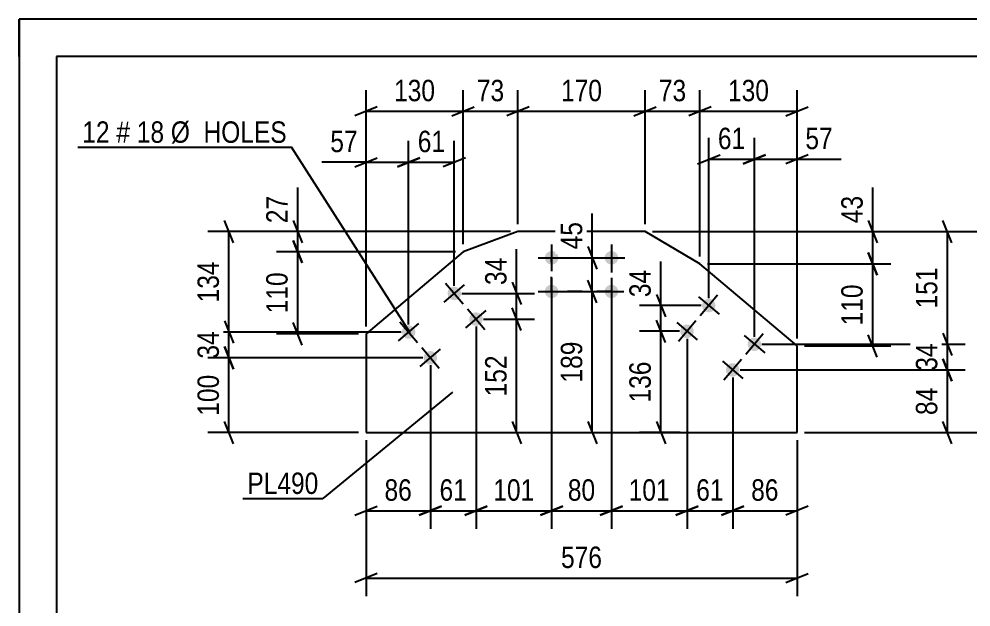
# Model space of a CAD drawing. Header units: millimetres. Extents: x 0 to 420, y 0 to 297.
# Drawn here: x 0 to 127.3, y 218.4 to 297 of the extents above; entities that cross this region are included whole.
import ezdxf

# ---------------------------------------------------------------- set-up
doc = ezdxf.new("R2010")
doc.units = ezdxf.units.MM
doc.linetypes.add('DXK_LINE_DOT2', pattern=[3.9198, 1.9599, -1.9599])
doc.styles.add('Arial Narrow', font='ARIALN.TTF', dxfattribs={"height": 0.2})

# ---------------------------------------------------------------- blocks, each defined once
blk = doc.blocks.new('Unknown-570345577-1114')
at = {"color": 5, "linetype": 'Continuous'}
for p, q in [((420, 297), (0, 297)), ((0, 297), (0, 0)), ((0, 292), (0, 297)), ((415, 292), (5, 292)), ((5, 292), (5, 5))]:
    blk.add_line(p, q, dxfattribs=at)
blk = doc.blocks.new('Bolt-570345577-3817 - 3778')
at = {"linetype": 'Continuous'}
for points in [[(72.13, 265.07), (72.11, 264.89), (72.05, 264.71), (71.96, 264.54), (71.83, 264.4), (71.68, 264.29), (71.51, 264.22), (71.32, 264.18), (71.14, 264.18), (70.95, 264.22), (70.78, 264.29), (70.63, 264.4), (70.5, 264.54), (70.41, 264.71), (70.35, 264.89), (70.33, 265.07), (70.35, 265.26), (70.41, 265.44), (70.5, 265.6), (70.63, 265.74), (70.78, 265.85), (70.95, 265.93), (71.14, 265.97), (71.32, 265.97), (71.51, 265.93), (71.68, 265.85), (71.83, 265.74), (71.96, 265.6), (72.05, 265.44), (72.11, 265.26)], [(80.13, 265.07), (80.11, 264.89), (80.05, 264.71), (79.96, 264.54), (79.83, 264.4), (79.68, 264.29), (79.51, 264.22), (79.32, 264.18), (79.14, 264.18), (78.95, 264.22), (78.78, 264.29), (78.63, 264.4), (78.5, 264.54), (78.41, 264.71), (78.35, 264.89), (78.33, 265.07), (78.35, 265.26), (78.41, 265.44), (78.5, 265.6), (78.63, 265.74), (78.78, 265.85), (78.95, 265.93), (79.14, 265.97), (79.32, 265.97), (79.51, 265.93), (79.68, 265.85), (79.83, 265.74), (79.96, 265.6), (80.05, 265.44), (80.11, 265.26)], [(72.13, 260.57), (72.11, 260.39), (72.05, 260.21), (71.96, 260.04), (71.83, 259.9), (71.68, 259.79), (71.51, 259.72), (71.32, 259.68), (71.14, 259.68), (70.95, 259.72), (70.78, 259.79), (70.63, 259.9), (70.5, 260.04), (70.41, 260.21), (70.35, 260.39), (70.33, 260.57), (70.35, 260.76), (70.41, 260.94), (70.5, 261.1), (70.63, 261.24), (70.78, 261.35), (70.95, 261.43), (71.14, 261.47), (71.32, 261.47), (71.51, 261.43), (71.68, 261.35), (71.83, 261.24), (71.96, 261.1), (72.05, 260.94), (72.11, 260.76)], [(80.13, 260.57), (80.11, 260.39), (80.05, 260.21), (79.96, 260.04), (79.83, 259.9), (79.68, 259.79), (79.51, 259.72), (79.32, 259.68), (79.14, 259.68), (78.95, 259.72), (78.78, 259.79), (78.63, 259.9), (78.5, 260.04), (78.41, 260.21), (78.35, 260.39), (78.33, 260.57), (78.35, 260.76), (78.41, 260.94), (78.5, 261.1), (78.63, 261.24), (78.78, 261.35), (78.95, 261.43), (79.14, 261.47), (79.32, 261.47), (79.51, 261.43), (79.68, 261.35), (79.83, 261.24), (79.96, 261.1), (80.05, 260.94), (80.11, 260.76)]]:
    blk.add_hatch(color=1, dxfattribs=at).paths.add_polyline_path(points)
at = {"color": 1, "linetype": 'Continuous'}
for p, q in [((71.23, 266.87), (71.23, 263.27)), ((79.23, 266.87), (79.23, 263.27)), ((69.43, 265.07), (73.03, 265.07)), ((77.43, 265.07), (81.03, 265.07)), ((71.23, 262.37), (71.23, 258.77)), ((79.23, 262.37), (79.23, 258.77)), ((69.43, 260.57), (73.03, 260.57)), ((77.43, 260.57), (81.03, 260.57))]:
    blk.add_line(p, q, dxfattribs=at)
blk = doc.blocks.new('Bolt-570345577-3812 - 3778')
at = {"linetype": 'Continuous'}
for points in [[(58.79, 259.62), (58.64, 259.51), (58.47, 259.44), (58.28, 259.41), (58.09, 259.41), (57.91, 259.46), (57.74, 259.54), (57.59, 259.66), (57.47, 259.8), (57.38, 259.96), (57.33, 260.15), (57.31, 260.33), (57.34, 260.52), (57.4, 260.7), (57.5, 260.86), (57.63, 260.99), (57.79, 261.1), (57.96, 261.17), (58.15, 261.2), (58.34, 261.2), (58.52, 261.15), (58.69, 261.07), (58.84, 260.96), (58.96, 260.81), (59.05, 260.65), (59.1, 260.47), (59.11, 260.28), (59.09, 260.09), (59.02, 259.91), (58.93, 259.75)], [(61.7, 256.18), (61.55, 256.08), (61.37, 256.01), (61.19, 255.97), (61, 255.98), (60.82, 256.02), (60.65, 256.1), (60.5, 256.22), (60.38, 256.36), (60.29, 256.53), (60.23, 256.71), (60.22, 256.9), (60.25, 257.08), (60.31, 257.26), (60.41, 257.42), (60.54, 257.56), (60.69, 257.66), (60.87, 257.73), (61.05, 257.77), (61.24, 257.76), (61.42, 257.72), (61.59, 257.64), (61.74, 257.52), (61.86, 257.38), (61.95, 257.21), (62.01, 257.03), (62.02, 256.84), (61.99, 256.66), (61.93, 256.48), (61.83, 256.32)], [(52.69, 254.45), (52.53, 254.35), (52.36, 254.27), (52.17, 254.24), (51.98, 254.25), (51.8, 254.29), (51.63, 254.37), (51.48, 254.49), (51.36, 254.63), (51.27, 254.8), (51.22, 254.98), (51.21, 255.17), (51.23, 255.35), (51.3, 255.53), (51.39, 255.69), (51.53, 255.83), (51.68, 255.93), (51.85, 256), (52.04, 256.04), (52.23, 256.03), (52.41, 255.99), (52.58, 255.9), (52.73, 255.79), (52.85, 255.64), (52.94, 255.48), (52.99, 255.3), (53.01, 255.11), (52.98, 254.92), (52.92, 254.75), (52.82, 254.59)], [(55.59, 251.02), (55.44, 250.91), (55.26, 250.84), (55.08, 250.81), (54.89, 250.81), (54.71, 250.86), (54.54, 250.94), (54.39, 251.05), (54.27, 251.2), (54.18, 251.36), (54.13, 251.54), (54.11, 251.73), (54.14, 251.92), (54.2, 252.09), (54.3, 252.25), (54.43, 252.39), (54.59, 252.5), (54.76, 252.57), (54.95, 252.6), (55.13, 252.59), (55.32, 252.55), (55.49, 252.47), (55.64, 252.35), (55.76, 252.21), (55.85, 252.04), (55.9, 251.86), (55.91, 251.67), (55.89, 251.49), (55.82, 251.31), (55.72, 251.15)]]:
    blk.add_hatch(color=1, dxfattribs=at).paths.add_polyline_path(points)
at = {"color": 1, "linetype": 'Continuous'}
for p, q in [((56.84, 259.14), (59.59, 261.47)), ((57.05, 261.68), (59.38, 258.93)), ((59.75, 255.71), (62.49, 258.03)), ((59.96, 258.24), (62.28, 255.5)), ((50.73, 253.98), (53.48, 256.3)), ((50.94, 256.51), (53.27, 253.76)), ((53.64, 250.54), (56.39, 252.87)), ((53.85, 253.08), (56.18, 250.33))]:
    blk.add_line(p, q, dxfattribs=at)
blk = doc.blocks.new('Bolt-570345577-3822 - 3778')
at = {"linetype": 'Continuous'}
for points in [[(92.93, 258.1, -1), (91.56, 259.26, -1)], [(90.03, 254.66, -1), (88.65, 255.83, -1)], [(99.04, 252.93, -1), (97.67, 254.09, -1)], [(96.13, 249.5, -1), (94.76, 250.66, -1)]]:
    blk.add_hatch(color=1, dxfattribs=at).paths.add_polyline_path(points)
at = {"color": 1, "linetype": 'Continuous'}
for p, q in [((90.87, 259.84), (93.62, 257.52)), ((93.41, 260.06), (91.08, 257.31)), ((87.97, 256.41), (90.71, 254.08)), ((90.5, 256.62), (88.18, 253.87)), ((96.98, 254.68), (99.73, 252.35)), ((99.52, 254.89), (97.19, 252.14)), ((94.07, 251.24), (96.82, 248.92)), ((96.61, 251.45), (94.28, 248.7))]:
    blk.add_line(p, q, dxfattribs=at)
blk = doc.blocks.new('Part-570345577-3827 - 3778')
at = {"color": 2, "linetype": 'Continuous'}
for p, q in [((66.73, 268.57), (59.39, 265.88)), ((83.73, 268.57), (66.73, 268.57)), ((91.07, 264.26), (83.73, 268.57)), ((59.39, 265.88), (46.41, 254.9)), ((104.05, 253.28), (91.07, 264.26)), ((46.41, 254.9), (46.41, 241.69)), ((104.05, 241.69), (104.05, 253.28)), ((46.41, 241.69), (104.05, 241.69))]:
    blk.add_line(p, q, dxfattribs=at)
blk = doc.blocks.new('Rectangle-570345577-15682 - 3778')
at = {"color": 1, "linetype": 'DXK_LINE_DOT2'}
blk.add_lwpolyline([(71.23, 265.07), (79.23, 265.07), (79.23, 260.57), (71.23, 260.57), (71.23, 265.07)], close=True, dxfattribs=at)
blk = doc.blocks.new('StraightDimension-570345577-15543 - 3778')
at = {"color": 7, "linetype": 'Continuous'}
for p, q in [((124.76, 267.07), (123.56, 270.07)), ((84.73, 268.57), (126.56, 268.57)), ((124.16, 253.51), (124.16, 268.57)), ((123.56, 255.01), (124.76, 252.01)), ((99.35, 253.51), (126.56, 253.51))]:
    blk.add_line(p, q, dxfattribs=at)
at = {"color": 0}
blk.add_wipeout([(123.41, 264.39), (119.21, 264.39), (119.21, 257.7), (123.41, 257.7)], dxfattribs=at)
at = {"color": 3, "style": 'Arial Narrow'}
blk.add_text('151', height=2.863, rotation=90.0002, dxfattribs=at).set_placement((122.81, 258.3))
blk = doc.blocks.new('StraightDimension-570345577-15415 - 3778')
at = {"color": 7, "linetype": 'Continuous'}
for p, q in [((36.67, 267.38), (37.87, 264.38)), ((58.39, 265.88), (34.42, 265.88)), ((37.27, 254.9), (37.27, 265.88)), ((37.87, 253.4), (36.67, 256.4)), ((45.41, 254.9), (34.42, 254.9))]:
    blk.add_line(p, q, dxfattribs=at)
at = {"color": 0}
blk.add_wipeout([(36.52, 263.74), (32.32, 263.74), (32.32, 257.05), (36.52, 257.05)], dxfattribs=at)
at = {"color": 3, "style": 'Arial Narrow'}
blk.add_text('110', height=2.863, rotation=90.0002, dxfattribs=at).set_placement((35.92, 257.65))
blk = doc.blocks.new('StraightDimension-570345577-15717 - 3778')
at = {"color": 7, "linetype": 'Continuous'}
for p, q in [((76.67, 265.07), (76.67, 270.98)), ((76.67, 265.07), (76.67, 270.98)), ((76.07, 266.57), (77.27, 263.57)), ((72.23, 265.07), (79.07, 265.07)), ((76.67, 260.57), (76.67, 265.07)), ((77.27, 259.07), (76.07, 262.07)), ((72.23, 260.57), (79.07, 260.57))]:
    blk.add_line(p, q, dxfattribs=at)
at = {"color": 0}
blk.add_wipeout([(75.92, 270.45), (71.72, 270.45), (71.72, 265.6), (75.92, 265.6)], dxfattribs=at)
at = {"color": 3, "style": 'Arial Narrow'}
blk.add_text('45', height=2.863, rotation=90.0002, dxfattribs=at).set_placement((75.32, 266.2))
blk = doc.blocks.new('StraightDimension-570345577-15454 - 3778')
at = {"color": 7, "linetype": 'Continuous'}
for p, q in [((28.68, 267.07), (27.48, 270.07)), ((65.73, 268.57), (25.23, 268.57)), ((28.08, 255.14), (28.08, 268.57)), ((27.48, 256.64), (28.68, 253.64)), ((51.11, 255.14), (25.23, 255.14))]:
    blk.add_line(p, q, dxfattribs=at)
at = {"color": 0}
blk.add_wipeout([(27.33, 265.2), (23.13, 265.2), (23.13, 258.51), (27.33, 258.51)], dxfattribs=at)
at = {"color": 3, "style": 'Arial Narrow'}
blk.add_text('134', height=2.863, rotation=90.0002, dxfattribs=at).set_placement((26.73, 259.11))
blk = doc.blocks.new('StraightDimension-570345577-15635 - 3778')
at = {"color": 7, "linetype": 'Continuous'}
for p, q in [((61.12, 255.87), (61.12, 228.84)), ((55.01, 250.7), (55.01, 228.84)), ((53.51, 230.64), (56.51, 231.84)), ((62.62, 231.84), (59.62, 230.64)), ((55.01, 231.24), (61.12, 231.24))]:
    blk.add_line(p, q, dxfattribs=at)
at = {"color": 0}
blk.add_wipeout([(60.49, 231.99), (60.49, 236.19), (55.64, 236.19), (55.64, 231.99)], dxfattribs=at)
at = {"color": 3, "style": 'Arial Narrow'}
blk.add_text('61', height=2.863, dxfattribs=at).set_placement((56.24, 232.59))
blk = doc.blocks.new('StraightDimension-570345577-15694 - 3778')
at = {"color": 7, "linetype": 'Continuous'}
for p, q in [((67.15, 255.37), (65.95, 258.37)), ((62.12, 256.87), (68.95, 256.87)), ((66.55, 241.69), (66.55, 256.87)), ((65.95, 243.19), (67.15, 240.19)), ((62.12, 241.69), (68.95, 241.69))]:
    blk.add_line(p, q, dxfattribs=at)
at = {"color": 0}
blk.add_wipeout([(65.8, 252.62), (61.6, 252.62), (61.6, 245.94), (65.8, 245.94)], dxfattribs=at)
at = {"color": 3, "style": 'Arial Narrow'}
blk.add_text('152', height=2.863, rotation=90.0002, dxfattribs=at).set_placement((65.2, 246.54))
blk = doc.blocks.new('StraightDimension-570345577-15630 - 3778')
at = {"color": 7, "linetype": 'Continuous'}
for p, q in [((95.45, 249.08), (95.45, 228.84)), ((104.05, 240.69), (104.05, 228.84)), ((93.95, 230.64), (96.95, 231.84)), ((105.55, 231.84), (102.55, 230.64)), ((95.45, 231.24), (104.05, 231.24))]:
    blk.add_line(p, q, dxfattribs=at)
at = {"color": 0}
blk.add_wipeout([(102.18, 231.99), (102.18, 236.19), (97.32, 236.19), (97.32, 231.99)], dxfattribs=at)
at = {"color": 3, "style": 'Arial Narrow'}
blk.add_text('86', height=2.863, dxfattribs=at).set_placement((97.92, 232.59))
blk = doc.blocks.new('StraightDimension-570345577-15636 - 3778')
at = {"color": 7, "linetype": 'Continuous'}
for p, q in [((55.01, 250.7), (55.01, 228.84)), ((46.41, 240.69), (46.41, 228.84)), ((44.91, 230.64), (47.91, 231.84)), ((56.51, 231.84), (53.51, 230.64)), ((46.41, 231.24), (55.01, 231.24))]:
    blk.add_line(p, q, dxfattribs=at)
at = {"color": 0}
blk.add_wipeout([(53.14, 231.99), (53.14, 236.19), (48.28, 236.19), (48.28, 231.99)], dxfattribs=at)
at = {"color": 3, "style": 'Arial Narrow'}
blk.add_text('86', height=2.863, dxfattribs=at).set_placement((48.88, 232.59))
blk = doc.blocks.new('StraightDimension-570345577-3829 - 3778')
at = {"color": 7, "linetype": 'Continuous'}
for p, q in [((136.65, 267.07), (135.45, 270.07)), ((84.73, 268.57), (138.45, 268.57)), ((136.05, 241.69), (136.05, 268.57)), ((135.45, 243.19), (136.65, 240.19)), ((105.05, 241.69), (138.45, 241.69))]:
    blk.add_line(p, q, dxfattribs=at)
at = {"color": 0}
blk.add_wipeout([(135.3, 258.47), (131.1, 258.47), (131.1, 251.79), (135.3, 251.79)], dxfattribs=at)
at = {"color": 3, "style": 'Arial Narrow'}
blk.add_text('269', height=2.863, rotation=90.0002, dxfattribs=at).set_placement((134.7, 252.39))
blk = doc.blocks.new('StraightDimension-570345577-4058 - 3778')
at = {"color": 7, "linetype": 'Continuous'}
for p, q in [((46.41, 240.69), (46.41, 219.84)), ((104.05, 240.69), (104.05, 219.84)), ((47.91, 222.84), (44.91, 221.64)), ((102.55, 221.64), (105.55, 222.84)), ((46.41, 222.24), (104.05, 222.24))]:
    blk.add_line(p, q, dxfattribs=at)
at = {"color": 0}
blk.add_wipeout([(78.57, 222.99), (78.57, 227.19), (71.89, 227.19), (71.89, 222.99)], dxfattribs=at)
at = {"color": 3, "style": 'Arial Narrow'}
blk.add_text('576', height=2.863, dxfattribs=at).set_placement((72.49, 223.59))
blk = doc.blocks.new('StraightDimension-570345577-4063 - 3778')
at = {"color": 7, "linetype": 'Continuous'}
for p, q in [((46.41, 255.9), (46.41, 287.51)), ((59.39, 266.88), (59.39, 287.51)), ((47.91, 285.26), (44.91, 284.06)), ((57.89, 284.06), (60.89, 285.26)), ((46.41, 284.66), (59.39, 284.66))]:
    blk.add_line(p, q, dxfattribs=at)
at = {"color": 0}
blk.add_wipeout([(56.24, 285.41), (56.24, 289.61), (49.56, 289.61), (49.56, 285.41)], dxfattribs=at)
at = {"color": 3, "style": 'Arial Narrow'}
blk.add_text('130', height=2.863, dxfattribs=at).set_placement((50.16, 286.01))
blk = doc.blocks.new('StraightDimension-570345577-4073 - 3778')
at = {"color": 7, "linetype": 'Continuous'}
for p, q in [((59.39, 266.88), (59.39, 287.51)), ((66.73, 269.57), (66.73, 287.51)), ((57.89, 284.06), (60.89, 285.26)), ((68.23, 285.26), (65.23, 284.06)), ((59.39, 284.66), (66.73, 284.66))]:
    blk.add_line(p, q, dxfattribs=at)
at = {"color": 0}
blk.add_wipeout([(65.49, 285.41), (65.49, 289.61), (60.63, 289.61), (60.63, 285.41)], dxfattribs=at)
at = {"color": 3, "style": 'Arial Narrow'}
blk.add_text('73', height=2.863, dxfattribs=at).set_placement((61.23, 286.01))
blk = doc.blocks.new('StraightDimension-570345577-4083 - 3778')
at = {"color": 7, "linetype": 'Continuous'}
for p, q in [((66.73, 269.57), (66.73, 287.51)), ((83.73, 269.57), (83.73, 287.51)), ((68.23, 285.26), (65.23, 284.06)), ((82.23, 284.06), (85.23, 285.26)), ((66.73, 284.66), (83.73, 284.66))]:
    blk.add_line(p, q, dxfattribs=at)
at = {"color": 0}
blk.add_wipeout([(78.57, 285.41), (78.57, 289.61), (71.89, 289.61), (71.89, 285.41)], dxfattribs=at)
at = {"color": 3, "style": 'Arial Narrow'}
blk.add_text('170', height=2.863, dxfattribs=at).set_placement((72.49, 286.01))
blk = doc.blocks.new('StraightDimension-570345577-4093 - 3778')
at = {"color": 7, "linetype": 'Continuous'}
for p, q in [((83.73, 269.57), (83.73, 287.51)), ((91.07, 265.26), (91.07, 287.51)), ((82.23, 284.06), (85.23, 285.26)), ((92.57, 285.26), (89.57, 284.06)), ((83.73, 284.66), (91.07, 284.66))]:
    blk.add_line(p, q, dxfattribs=at)
at = {"color": 0}
blk.add_wipeout([(89.83, 285.41), (89.83, 289.61), (84.97, 289.61), (84.97, 285.41)], dxfattribs=at)
at = {"color": 3, "style": 'Arial Narrow'}
blk.add_text('73', height=2.863, dxfattribs=at).set_placement((85.57, 286.01))
blk = doc.blocks.new('StraightDimension-570345577-4103 - 3778')
at = {"color": 7, "linetype": 'Continuous'}
for p, q in [((91.07, 265.26), (91.07, 287.51)), ((104.05, 254.28), (104.05, 287.51)), ((92.57, 285.26), (89.57, 284.06)), ((102.55, 284.06), (105.55, 285.26)), ((91.07, 284.66), (104.05, 284.66))]:
    blk.add_line(p, q, dxfattribs=at)
at = {"color": 0}
blk.add_wipeout([(100.9, 285.41), (100.9, 289.61), (94.22, 289.61), (94.22, 285.41)], dxfattribs=at)
at = {"color": 3, "style": 'Arial Narrow'}
blk.add_text('130', height=2.863, dxfattribs=at).set_placement((94.82, 286.01))
blk = doc.blocks.new('StraightDimension-570345577-15741 - 3778')
at = {"color": 7, "linetype": 'Continuous'}
for p, q in [((85.84, 258.68), (85.84, 264.59)), ((85.84, 258.68), (85.84, 264.59)), ((85.24, 260.18), (86.44, 257.18)), ((91.25, 258.68), (82.99, 258.68)), ((85.84, 255.25), (85.84, 258.68)), ((86.44, 253.75), (85.24, 256.75)), ((88.34, 255.25), (82.99, 255.25))]:
    blk.add_line(p, q, dxfattribs=at)
at = {"color": 0}
blk.add_wipeout([(85.09, 264.06), (80.89, 264.06), (80.89, 259.21), (85.09, 259.21)], dxfattribs=at)
at = {"color": 3, "style": 'Arial Narrow'}
blk.add_text('34', height=2.863, rotation=90.0002, dxfattribs=at).set_placement((84.49, 259.81))
blk = doc.blocks.new('StraightDimension-570345577-15414 - 3778')
at = {"color": 7, "linetype": 'Continuous'}
for p, q in [((37.27, 268.57), (37.27, 274.48)), ((37.27, 268.57), (37.27, 274.48)), ((36.67, 270.07), (37.87, 267.07)), ((65.73, 268.57), (34.42, 268.57)), ((37.87, 264.38), (36.67, 267.38)), ((37.27, 265.88), (37.27, 268.57)), ((58.39, 265.88), (34.42, 265.88))]:
    blk.add_line(p, q, dxfattribs=at)
at = {"color": 0}
blk.add_wipeout([(36.52, 273.95), (32.32, 273.95), (32.32, 269.1), (36.52, 269.1)], dxfattribs=at)
at = {"color": 3, "style": 'Arial Narrow'}
blk.add_text('27', height=2.863, rotation=90.0002, dxfattribs=at).set_placement((35.92, 269.7))
blk = doc.blocks.new('StraightDimension-570345577-15632 - 3778')
at = {"color": 7, "linetype": 'Continuous'}
for p, q in [((79.23, 259.57), (79.23, 228.84)), ((89.34, 254.25), (89.34, 228.84)), ((77.73, 230.64), (80.73, 231.84)), ((90.84, 231.84), (87.84, 230.64)), ((79.23, 231.24), (89.34, 231.24))]:
    blk.add_line(p, q, dxfattribs=at)
at = {"color": 0}
blk.add_wipeout([(87.63, 231.99), (87.63, 236.19), (80.94, 236.19), (80.94, 231.99)], dxfattribs=at)
at = {"color": 3, "style": 'Arial Narrow'}
blk.add_text('101', height=2.863, dxfattribs=at).set_placement((81.54, 232.59))
blk = doc.blocks.new('StraightDimension-570345577-15455 - 3778')
at = {"color": 7, "linetype": 'Continuous'}
for p, q in [((27.48, 256.64), (28.68, 253.64)), ((51.11, 255.14), (25.23, 255.14)), ((28.08, 251.7), (28.08, 255.14)), ((28.68, 250.2), (27.48, 253.2)), ((54.01, 251.7), (25.23, 251.7))]:
    blk.add_line(p, q, dxfattribs=at)
at = {"color": 0}
blk.add_wipeout([(27.33, 255.85), (23.13, 255.85), (23.13, 250.99), (27.33, 250.99)], dxfattribs=at)
at = {"color": 3, "style": 'Arial Narrow'}
blk.add_text('34', height=2.863, rotation=90.0002, dxfattribs=at).set_placement((26.73, 251.59))
blk = doc.blocks.new('StraightDimension-570345577-15456 - 3778')
at = {"color": 7, "linetype": 'Continuous'}
for p, q in [((27.48, 253.2), (28.68, 250.2)), ((54.01, 251.7), (25.23, 251.7)), ((28.08, 241.69), (28.08, 251.7)), ((28.68, 240.19), (27.48, 243.19)), ((45.41, 241.69), (25.23, 241.69))]:
    blk.add_line(p, q, dxfattribs=at)
at = {"color": 0}
blk.add_wipeout([(27.33, 250.04), (23.13, 250.04), (23.13, 243.35), (27.33, 243.35)], dxfattribs=at)
at = {"color": 3, "style": 'Arial Narrow'}
blk.add_text('100', height=2.863, rotation=90.0002, dxfattribs=at).set_placement((26.73, 243.95))
blk = doc.blocks.new('StraightDimension-570345577-15526 - 3778')
at = {"color": 7, "linetype": 'Continuous'}
for p, q in [((114.18, 268.57), (114.18, 274.48)), ((114.18, 268.57), (114.18, 274.48)), ((113.58, 270.07), (114.78, 267.07)), ((84.73, 268.57), (116.58, 268.57)), ((114.18, 264.26), (114.18, 268.57)), ((114.78, 262.76), (113.58, 265.76)), ((92.07, 264.26), (116.58, 264.26))]:
    blk.add_line(p, q, dxfattribs=at)
at = {"color": 0}
blk.add_wipeout([(113.43, 273.95), (109.23, 273.95), (109.23, 269.1), (113.43, 269.1)], dxfattribs=at)
at = {"color": 3, "style": 'Arial Narrow'}
blk.add_text('43', height=2.863, rotation=90.0002, dxfattribs=at).set_placement((112.83, 269.7))
blk = doc.blocks.new('StraightDimension-570345577-15527 - 3778')
at = {"color": 7, "linetype": 'Continuous'}
for p, q in [((113.58, 265.76), (114.78, 262.76)), ((92.07, 264.26), (116.58, 264.26)), ((114.18, 253.28), (114.18, 264.26)), ((114.78, 251.78), (113.58, 254.78)), ((105.05, 253.28), (116.58, 253.28))]:
    blk.add_line(p, q, dxfattribs=at)
at = {"color": 0}
blk.add_wipeout([(113.43, 262.11), (109.23, 262.11), (109.23, 255.43), (113.43, 255.43)], dxfattribs=at)
at = {"color": 3, "style": 'Arial Narrow'}
blk.add_text('110', height=2.863, rotation=90.0002, dxfattribs=at).set_placement((112.83, 256.03))
blk = doc.blocks.new('StraightDimension-570345577-15544 - 3778')
at = {"color": 7, "linetype": 'Continuous'}
for p, q in [((123.56, 255.01), (124.76, 252.01)), ((99.35, 253.51), (126.56, 253.51)), ((124.16, 250.08), (124.16, 253.51)), ((124.76, 248.58), (123.56, 251.58)), ((96.45, 250.08), (126.56, 250.08))]:
    blk.add_line(p, q, dxfattribs=at)
at = {"color": 0}
blk.add_wipeout([(123.41, 254.22), (119.21, 254.22), (119.21, 249.37), (123.41, 249.37)], dxfattribs=at)
at = {"color": 3, "style": 'Arial Narrow'}
blk.add_text('34', height=2.863, rotation=90.0002, dxfattribs=at).set_placement((122.81, 249.97))
blk = doc.blocks.new('StraightDimension-570345577-15609 - 3778')
at = {"color": 7, "linetype": 'Continuous'}
for p, q in [((98.35, 254.51), (98.35, 281.1)), ((104.05, 254.28), (104.05, 281.1)), ((96.85, 277.65), (99.85, 278.85)), ((105.55, 278.85), (102.55, 277.65)), ((98.35, 278.25), (104.05, 278.25)), ((104.05, 278.25), (109.96, 278.25)), ((104.05, 278.25), (109.96, 278.25))]:
    blk.add_line(p, q, dxfattribs=at)
at = {"color": 0}
blk.add_wipeout([(109.43, 279), (109.43, 283.2), (104.57, 283.2), (104.57, 279)], dxfattribs=at)
at = {"color": 3, "style": 'Arial Narrow'}
blk.add_text('57', height=2.863, dxfattribs=at).set_placement((105.17, 279.6))
blk = doc.blocks.new('StraightDimension-570345577-15545 - 3778')
at = {"color": 7, "linetype": 'Continuous'}
for p, q in [((123.56, 251.58), (124.76, 248.58)), ((96.45, 250.08), (126.56, 250.08)), ((124.16, 241.69), (124.16, 250.08)), ((124.76, 240.19), (123.56, 243.19)), ((105.05, 241.69), (126.56, 241.69))]:
    blk.add_line(p, q, dxfattribs=at)
at = {"color": 0}
blk.add_wipeout([(123.41, 248.31), (119.21, 248.31), (119.21, 243.45), (123.41, 243.45)], dxfattribs=at)
at = {"color": 3, "style": 'Arial Narrow'}
blk.add_text('84', height=2.863, rotation=90.0002, dxfattribs=at).set_placement((122.81, 244.05))
blk = doc.blocks.new('StraightDimension-570345577-15587 - 3778')
at = {"color": 7, "linetype": 'Continuous'}
for p, q in [((52.11, 256.14), (52.11, 280.7)), ((58.21, 261.31), (58.21, 280.7)), ((50.61, 277.25), (53.61, 278.45)), ((52.11, 277.85), (58.21, 277.85)), ((59.71, 278.45), (56.71, 277.25))]:
    blk.add_line(p, q, dxfattribs=at)
at = {"color": 0}
blk.add_wipeout([(57.59, 278.6), (57.59, 282.8), (52.73, 282.8), (52.73, 278.6)], dxfattribs=at)
at = {"color": 3, "style": 'Arial Narrow'}
blk.add_text('61', height=2.863, dxfattribs=at).set_placement((53.33, 279.2))
blk = doc.blocks.new('StraightDimension-570345577-15588 - 3778')
at = {"color": 7, "linetype": 'Continuous'}
for p, q in [((46.41, 255.9), (46.41, 280.7)), ((52.11, 256.14), (52.11, 280.7)), ((46.41, 277.85), (40.5, 277.85)), ((46.41, 277.85), (40.5, 277.85)), ((44.91, 277.25), (47.91, 278.45)), ((46.41, 277.85), (52.11, 277.85)), ((53.61, 278.45), (50.61, 277.25))]:
    blk.add_line(p, q, dxfattribs=at)
at = {"color": 0}
blk.add_wipeout([(45.89, 278.6), (45.89, 282.8), (41.03, 282.8), (41.03, 278.6)], dxfattribs=at)
at = {"color": 3, "style": 'Arial Narrow'}
blk.add_text('57', height=2.863, dxfattribs=at).set_placement((41.63, 279.2))
blk = doc.blocks.new('StraightDimension-570345577-15610 - 3778')
at = {"color": 7, "linetype": 'Continuous'}
for p, q in [((92.25, 259.68), (92.25, 281.1)), ((98.35, 254.51), (98.35, 281.1)), ((90.75, 277.65), (93.75, 278.85)), ((99.85, 278.85), (96.85, 277.65)), ((92.25, 278.25), (98.35, 278.25))]:
    blk.add_line(p, q, dxfattribs=at)
at = {"color": 0}
blk.add_wipeout([(97.73, 279), (97.73, 283.2), (92.87, 283.2), (92.87, 279)], dxfattribs=at)
at = {"color": 3, "style": 'Arial Narrow'}
blk.add_text('61', height=2.863, dxfattribs=at).set_placement((93.47, 279.6))
blk = doc.blocks.new('StraightDimension-570345577-15631 - 3778')
at = {"color": 7, "linetype": 'Continuous'}
for p, q in [((89.34, 254.25), (89.34, 228.84)), ((95.45, 249.08), (95.45, 228.84)), ((87.84, 230.64), (90.84, 231.84)), ((96.95, 231.84), (93.95, 230.64)), ((89.34, 231.24), (95.45, 231.24))]:
    blk.add_line(p, q, dxfattribs=at)
at = {"color": 0}
blk.add_wipeout([(94.82, 231.99), (94.82, 236.19), (89.97, 236.19), (89.97, 231.99)], dxfattribs=at)
at = {"color": 3, "style": 'Arial Narrow'}
blk.add_text('61', height=2.863, dxfattribs=at).set_placement((90.57, 232.59))
blk = doc.blocks.new('StraightDimension-570345577-15633 - 3778')
at = {"color": 7, "linetype": 'Continuous'}
for p, q in [((71.23, 259.57), (71.23, 228.84)), ((79.23, 259.57), (79.23, 228.84)), ((69.73, 230.64), (72.73, 231.84)), ((80.73, 231.84), (77.73, 230.64)), ((71.23, 231.24), (79.23, 231.24))]:
    blk.add_line(p, q, dxfattribs=at)
at = {"color": 0}
blk.add_wipeout([(77.66, 231.99), (77.66, 236.19), (72.8, 236.19), (72.8, 231.99)], dxfattribs=at)
at = {"color": 3, "style": 'Arial Narrow'}
blk.add_text('80', height=2.863, dxfattribs=at).set_placement((73.4, 232.59))
blk = doc.blocks.new('StraightDimension-570345577-15634 - 3778')
at = {"color": 7, "linetype": 'Continuous'}
for p, q in [((71.23, 259.57), (71.23, 228.84)), ((61.12, 255.87), (61.12, 228.84)), ((59.62, 230.64), (62.62, 231.84)), ((72.73, 231.84), (69.73, 230.64)), ((61.12, 231.24), (71.23, 231.24))]:
    blk.add_line(p, q, dxfattribs=at)
at = {"color": 0}
blk.add_wipeout([(69.52, 231.99), (69.52, 236.19), (62.83, 236.19), (62.83, 231.99)], dxfattribs=at)
at = {"color": 3, "style": 'Arial Narrow'}
blk.add_text('101', height=2.863, dxfattribs=at).set_placement((63.43, 232.59))
blk = doc.blocks.new('StraightDimension-570345577-15693 - 3778')
at = {"color": 7, "linetype": 'Continuous'}
for p, q in [((66.55, 260.31), (66.55, 266.21)), ((66.55, 260.31), (66.55, 266.21)), ((65.95, 261.81), (67.15, 258.81)), ((59.21, 260.31), (68.95, 260.31)), ((66.55, 256.87), (66.55, 260.31)), ((67.15, 255.37), (65.95, 258.37)), ((62.12, 256.87), (68.95, 256.87))]:
    blk.add_line(p, q, dxfattribs=at)
at = {"color": 0}
blk.add_wipeout([(65.8, 265.69), (61.6, 265.69), (61.6, 260.83), (65.8, 260.83)], dxfattribs=at)
at = {"color": 3, "style": 'Arial Narrow'}
blk.add_text('34', height=2.863, rotation=90.0002, dxfattribs=at).set_placement((65.2, 261.43))
blk = doc.blocks.new('StraightDimension-570345577-15718 - 3778')
at = {"color": 7, "linetype": 'Continuous'}
for p, q in [((77.27, 259.07), (76.07, 262.07)), ((72.23, 260.57), (79.07, 260.57)), ((76.67, 241.69), (76.67, 260.57)), ((76.07, 243.19), (77.27, 240.19)), ((72.23, 241.69), (79.07, 241.69))]:
    blk.add_line(p, q, dxfattribs=at)
at = {"color": 0}
blk.add_wipeout([(75.92, 254.47), (71.72, 254.47), (71.72, 247.79), (75.92, 247.79)], dxfattribs=at)
at = {"color": 3, "style": 'Arial Narrow'}
blk.add_text('189', height=2.863, rotation=90.0002, dxfattribs=at).set_placement((75.32, 248.39))
blk = doc.blocks.new('StraightDimension-570345577-15742 - 3778')
at = {"color": 7, "linetype": 'Continuous'}
for p, q in [((86.44, 253.75), (85.24, 256.75)), ((88.34, 255.25), (82.99, 255.25)), ((85.84, 241.69), (85.84, 255.25)), ((85.24, 243.19), (86.44, 240.19)), ((88.41, 241.69), (82.99, 241.69))]:
    blk.add_line(p, q, dxfattribs=at)
at = {"color": 0}
blk.add_wipeout([(85.09, 251.81), (80.89, 251.81), (80.89, 245.12), (85.09, 245.12)], dxfattribs=at)
at = {"color": 3, "style": 'Arial Narrow'}
blk.add_text('136', height=2.863, rotation=90.0002, dxfattribs=at).set_placement((84.49, 245.72))
blk = doc.blocks.new('Mark-570345577-3823 - 3778')
at = {"color": 0}
blk.add_wipeout([(40.05, 233.49), (40.05, 236.49), (30.54, 236.49), (30.54, 233.49)], dxfattribs=at)
blk.add_wipeout([(40.05, 233.49), (40.05, 236.49), (30.54, 236.49), (30.54, 233.49)], dxfattribs=at)
at = {"color": 30, "linetype": 'Continuous'}
for p in [(57.97, 247.09), (29.94, 232.89)]:
    blk.add_line(p, (40.65, 232.89), dxfattribs=at)
at = {"color": 3, "style": 'Arial Narrow'}
blk.add_text('PL490', height=2.863, dxfattribs=at).set_placement((30.54, 233.49))
blk = doc.blocks.new('MarkSet-570345577-15485 - 3778')
at = {"color": 0}
for points in [[(12.12, 280.45), (12.12, 283.45), (8.46, 283.45), (8.46, 280.45)], [(14.85, 280.45), (14.85, 283.45), (13.02, 283.45), (13.02, 280.45)], [(19.4, 280.45), (19.4, 283.45), (15.75, 283.45), (15.75, 280.45)], [(35.83, 280.45), (35.83, 283.45), (20.3, 283.45), (20.3, 280.45)]]:
    blk.add_wipeout(points, dxfattribs=at)
for points in [[(12.12, 280.45), (12.12, 283.45), (8.46, 283.45), (8.46, 280.45)], [(14.85, 280.45), (14.85, 283.45), (13.02, 283.45), (13.02, 280.45)], [(19.4, 280.45), (19.4, 283.45), (15.75, 283.45), (15.75, 280.45)], [(35.83, 280.45), (35.83, 283.45), (20.3, 283.45), (20.3, 280.45)]]:
    blk.add_wipeout(points, dxfattribs=at)
at = {"color": 7, "linetype": 'Continuous'}
for p in [(7.86, 279.85), (52.33, 255.04)]:
    blk.add_line(p, (36.43, 279.85), dxfattribs=at)
at = {"color": 3, "style": 'Arial Narrow'}
for s, height, p in [('12', 2.863, (8.46, 280.45)), ('#', 2.86, (13.02, 280.45)), ('18', 2.863, (15.75, 280.45)), ('Ø  HOLES', 2.863, (20.3, 280.45))]:
    blk.add_text(s, height=height, dxfattribs=at).set_placement(p)

msp = doc.modelspace()

# ---------------------------------------------------------------- block references
for name in ['Unknown-570345577-1114', 'Part-570345577-3827 - 3778', 'Bolt-570345577-3817 - 3778', 'Rectangle-570345577-15682 - 3778', 'Bolt-570345577-3812 - 3778', 'Bolt-570345577-3822 - 3778']:
    msp.add_blockref(name, (0, 0))

# ---------------------------------------------------------------- next in the draw order: block references
for name in ['StraightDimension-570345577-15717 - 3778', 'StraightDimension-570345577-15543 - 3778', 'StraightDimension-570345577-15415 - 3778', 'StraightDimension-570345577-15630 - 3778']:
    msp.add_blockref(name, (0, 0))

# ---------------------------------------------------------------- next in the draw order: block references
for name in ['StraightDimension-570345577-15454 - 3778', 'StraightDimension-570345577-3829 - 3778']:
    msp.add_blockref(name, (0, 0))

# ---------------------------------------------------------------- next in the draw order: block references
msp.add_blockref('StraightDimension-570345577-15635 - 3778', (0, 0))

# ---------------------------------------------------------------- next in the draw order: block references
for name in ['StraightDimension-570345577-4063 - 3778', 'StraightDimension-570345577-15694 - 3778', 'StraightDimension-570345577-15636 - 3778']:
    msp.add_blockref(name, (0, 0))

# ---------------------------------------------------------------- next in the draw order: block references
for name in ['StraightDimension-570345577-4073 - 3778', 'StraightDimension-570345577-15455 - 3778', 'StraightDimension-570345577-4058 - 3778']:
    msp.add_blockref(name, (0, 0))

# ---------------------------------------------------------------- next in the draw order: block references
for name in ['StraightDimension-570345577-4083 - 3778', 'StraightDimension-570345577-15456 - 3778']:
    msp.add_blockref(name, (0, 0))

# ---------------------------------------------------------------- next in the draw order: block references
for name in ['StraightDimension-570345577-4093 - 3778', 'StraightDimension-570345577-15414 - 3778', 'Mark-570345577-3823 - 3778']:
    msp.add_blockref(name, (0, 0))

# ---------------------------------------------------------------- next in the draw order: block references
for name in ['StraightDimension-570345577-4103 - 3778', 'StraightDimension-570345577-15587 - 3778']:
    msp.add_blockref(name, (0, 0))

# ---------------------------------------------------------------- next in the draw order: block references
for name in ['StraightDimension-570345577-15588 - 3778', 'StraightDimension-570345577-15741 - 3778']:
    msp.add_blockref(name, (0, 0))

# ---------------------------------------------------------------- next in the draw order: block references
for name in ['MarkSet-570345577-15485 - 3778', 'StraightDimension-570345577-15526 - 3778', 'StraightDimension-570345577-15632 - 3778']:
    msp.add_blockref(name, (0, 0))

# ---------------------------------------------------------------- next in the draw order: block references
for name in ['StraightDimension-570345577-15527 - 3778', 'StraightDimension-570345577-15633 - 3778']:
    msp.add_blockref(name, (0, 0))

# ---------------------------------------------------------------- next in the draw order: block references
for name in ['StraightDimension-570345577-15634 - 3778', 'StraightDimension-570345577-15544 - 3778']:
    msp.add_blockref(name, (0, 0))

# ---------------------------------------------------------------- next in the draw order: block references
for name in ['StraightDimension-570345577-15609 - 3778', 'StraightDimension-570345577-15693 - 3778', 'StraightDimension-570345577-15718 - 3778', 'StraightDimension-570345577-15545 - 3778']:
    msp.add_blockref(name, (0, 0))

# ---------------------------------------------------------------- next in the draw order: block references
msp.add_blockref('StraightDimension-570345577-15610 - 3778', (0, 0))

# ---------------------------------------------------------------- next in the draw order: block references
msp.add_blockref('StraightDimension-570345577-15631 - 3778', (0, 0))

# ---------------------------------------------------------------- next in the draw order: block references
msp.add_blockref('StraightDimension-570345577-15742 - 3778', (0, 0))

doc.saveas('drawing.dxf')
